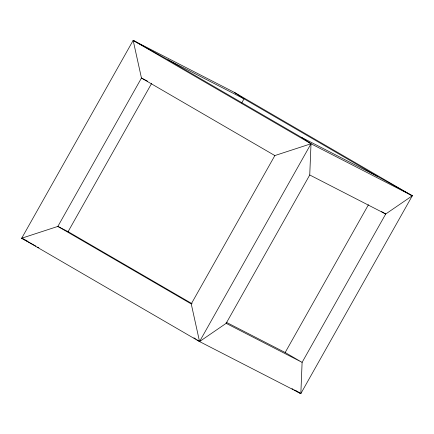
<?xml version="1.0" encoding="UTF-8"?>
<svg xmlns="http://www.w3.org/2000/svg" width="434" height="434" viewBox="0 0 434 434"><rect width="100%" height="100%" fill="white"/><g stroke="black" fill="none" stroke-linecap="round" stroke-linejoin="round"><path stroke-width="0.65" d="M294.333 389.976L300.838 393.595L302.107 362.368L385.707 214.005L412.3 195.783L234.447 92.426L133.162 40.405L21.7 238.217L199.553 341.574L300.838 393.595L412.3 195.783L377.406 176.361L244.022 98.843L168.056 59.827L133.162 40.405L141.462 78.049L57.863 226.412L21.7 238.217L35.892 246.121M196.738 339.686L199.553 341.574L226.147 323.352L309.74 174.989L311.015 143.762L301.446 137.345L168.056 59.827M412.3 195.783L311.015 143.762L199.553 341.574L191.253 303.93L57.863 226.412L68.095 231.664L151.694 83.306M241.727 102.912L244.022 98.843L234.447 92.426M191.253 303.93L274.852 155.567L311.015 143.762L133.162 40.405M226.087 322.18L285.171 352.522L368.439 204.75M301.446 137.345L377.406 176.361M147.479 81.142L141.462 78.049L274.852 155.567M309.74 174.989L385.707 214.005L381.616 211.629M226.147 323.352L302.107 362.368L285.171 352.522M21.7 238.217L27.727 241.315M37.666 247.109L38.848 247.765M291.968 388.658L293.151 389.32M68.095 231.664L192.121 303.746M296.156 390.877L300.838 393.595M193.922 337.798L195.609 338.932"/></g></svg>
